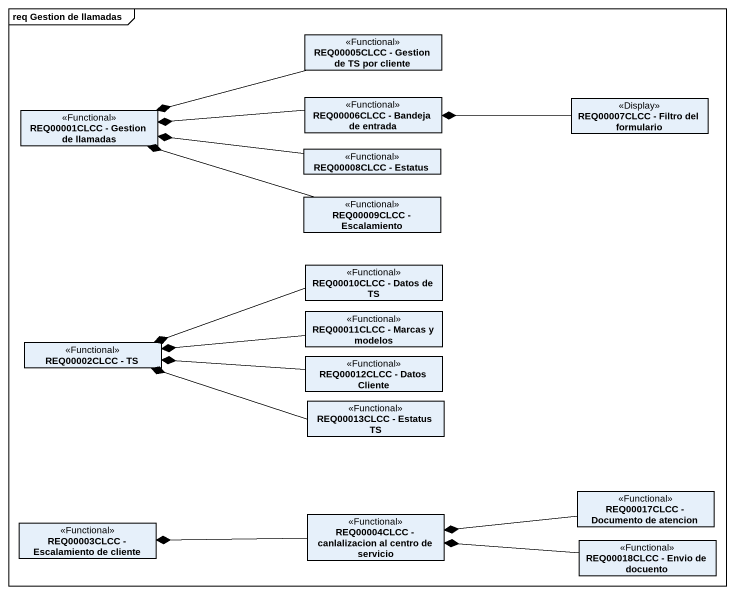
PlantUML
@startuml
mainframe req Gestion de llamadas
hide circle
hide empty members
class "REQ00005CLCC - Gestion de TS por cliente" as REQ00005CLCC_Gestion_de_TS <<Functional>>
class "REQ00006CLCC - Bandeja de entrada" as REQ00006CLCC_Bandeja_de <<Functional>>
class "REQ00007CLCC - Filtro del formulario" as REQ00007CLCC_Filtro_del <<Display>>
class "REQ00001CLCC - Gestion de llamadas" as REQ00001CLCC_Gestion_de <<Functional>>
class "REQ00008CLCC - Estatus" as REQ00008CLCC_Estatus <<Functional>>
class "REQ00009CLCC - Escalamiento" as REQ00009CLCC_Escalamiento <<Functional>>
class "REQ00010CLCC - Datos de TS" as REQ00010CLCC_Datos_de_TS <<Functional>>
class "REQ00011CLCC - Marcas y modelos" as REQ00011CLCC_Marcas_y <<Functional>>
class "REQ00002CLCC - TS" as REQ00002CLCC_TS <<Functional>>
class "REQ00012CLCC - Datos Cliente" as REQ00012CLCC_Datos_Cliente <<Functional>>
class "REQ00013CLCC - Estatus TS" as REQ00013CLCC_Estatus_TS <<Functional>>
class "REQ00003CLCC - Escalamiento de cliente" as REQ00003CLCC_Escalamiento <<Functional>>
class "REQ00004CLCC - canlalizacion al centro de servicio" as REQ00004CLCC_canlalizacion <<Functional>>
class "REQ00017CLCC - Documento de atencion" as REQ00017CLCC_Documento_de <<Functional>>
class "REQ00018CLCC - Envio de docuento" as REQ00018CLCC_Envio_de <<Functional>>
REQ00005CLCC_Gestion_de_TS -left-* REQ00001CLCC_Gestion_de
REQ00006CLCC_Bandeja_de -left-* REQ00001CLCC_Gestion_de
REQ00007CLCC_Filtro_del -left-* REQ00006CLCC_Bandeja_de
REQ00008CLCC_Estatus -left-* REQ00001CLCC_Gestion_de
REQ00009CLCC_Escalamiento -left-* REQ00001CLCC_Gestion_de
REQ00010CLCC_Datos_de_TS -left-* REQ00002CLCC_TS
REQ00011CLCC_Marcas_y -left-* REQ00002CLCC_TS
REQ00012CLCC_Datos_Cliente -left-* REQ00002CLCC_TS
REQ00013CLCC_Estatus_TS -left-* REQ00002CLCC_TS
REQ00004CLCC_canlalizacion -left-* REQ00003CLCC_Escalamiento
REQ00017CLCC_Documento_de -left-* REQ00004CLCC_canlalizacion
REQ00018CLCC_Envio_de -left-* REQ00004CLCC_canlalizacion
@enduml
